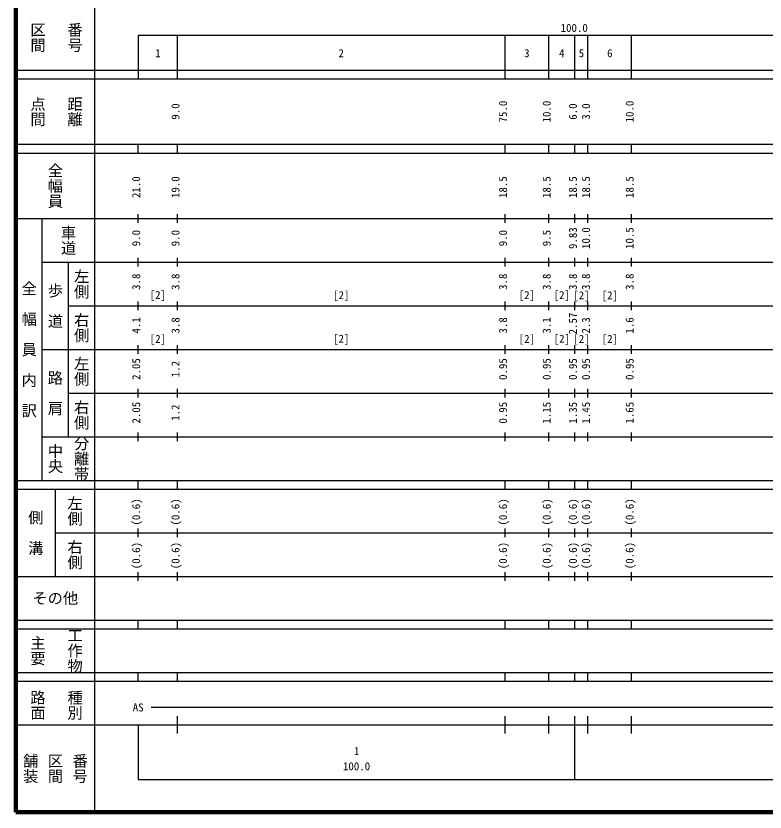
# Model space of a CAD drawing. Units: millimetres on the paper, enlarged 1000 times. Extents: x 40000 to 680000, y 20000 to 380000.
# Drawn here: x 40000 to 211552, y 20000 to 202409 of the extents above; entities that cross this region are included whole.
import ezdxf
from ezdxf.enums import TextEntityAlignment as Align

# ---------------------------------------------------------------- set-up
doc = ezdxf.new("R2010")
doc.units = ezdxf.units.MM
doc.header["$LTSCALE"] = 1000
doc.layers.add('M-TTL', color=2, linetype='Continuous', lineweight=140)
doc.layers.add('M-TTL-BAND', color=7, linetype='Continuous', lineweight=25)
doc.styles.add('@ＭＳ ゴシック', font='')
doc.styles.add('ＭＳ ゴシック', font='')
doc.styles.get('@ＭＳ ゴシック').set_extended_font_data('@MS Gothic')
doc.styles.get('ＭＳ ゴシック').set_extended_font_data('MS Gothic')

msp = doc.modelspace()

# ---------------------------------------------------------------- linework, layer by layer
at = {"layer": 'M-TTL'}
for p, q in [((40000, 380000), (40000, 20000)), ((40000, 20000), (680000, 20000))]:
    msp.add_line(p, q, dxfattribs=at)
at = {"layer": 'M-TTL-BAND'}
for p, q in [((58000, 370000), (58000, 20000)), ((68000, 198000), (579000, 198000)), ((68000, 198000), (68000, 188000)), ((77000, 188000), (77000, 198000)), ((152000, 188000), (152000, 198000)), ((162000, 188000), (162000, 198000)), ((168000, 188000), (168000, 198000)), ((171000, 188000), (171000, 198000)), ((181000, 188000), (181000, 198000)), ((40000, 190000), (579000, 190000)), ((40000, 188000), (579000, 188000)), ((40000, 173000), (579000, 173000)), ((68000, 171000), (68000, 173000)), ((77000, 171000), (77000, 173000)), ((152000, 171000), (152000, 173000)), ((162000, 171000), (162000, 173000)), ((168000, 171000), (168000, 173000)), ((171000, 171000), (171000, 173000)), ((181000, 171000), (181000, 173000)), ((40000, 171000), (579000, 171000)), ((68000, 155000), (68000, 157000)), ((77000, 155000), (77000, 157000)), ((152000, 155000), (152000, 157000)), ((162000, 155000), (162000, 157000)), ((168000, 155000), (168000, 157000)), ((171000, 155000), (171000, 157000)), ((181000, 155000), (181000, 157000)), ((40000, 156000), (579000, 156000)), ((46000, 96000), (46000, 156000)), ((46000, 146000), (579000, 146000)), ((52000, 146000), (52000, 106000)), ((68000, 145000), (68000, 147000)), ((77000, 145000), (77000, 147000)), ((152000, 145000), (152000, 147000)), ((162000, 145000), (162000, 147000)), ((168000, 145000), (168000, 147000)), ((171000, 145000), (171000, 147000)), ((181000, 145000), (181000, 147000)), ((68000, 135000), (68000, 137000)), ((77000, 135000), (77000, 137000)), ((152000, 135000), (152000, 137000)), ((162000, 135000), (162000, 137000)), ((168000, 135000), (168000, 137000)), ((171000, 135000), (171000, 137000)), ((181000, 135000), (181000, 137000)), ((52000, 136000), (579000, 136000)), ((46000, 126000), (579000, 126000)), ((68000, 125000), (68000, 127000)), ((77000, 125000), (77000, 127000)), ((152000, 125000), (152000, 127000)), ((162000, 125000), (162000, 127000)), ((168000, 125000), (168000, 127000)), ((171000, 125000), (171000, 127000)), ((181000, 125000), (181000, 127000)), ((68000, 115000), (68000, 117000)), ((77000, 115000), (77000, 117000)), ((152000, 115000), (152000, 117000)), ((162000, 115000), (162000, 117000)), ((168000, 115000), (168000, 117000)), ((171000, 115000), (171000, 117000)), ((181000, 115000), (181000, 117000)), ((52000, 116000), (579000, 116000)), ((46000, 106000), (579000, 106000)), ((68000, 105000), (68000, 107000)), ((77000, 105000), (77000, 107000)), ((152000, 105000), (152000, 107000)), ((162000, 105000), (162000, 107000)), ((168000, 105000), (168000, 107000)), ((171000, 105000), (171000, 107000)), ((181000, 105000), (181000, 107000)), ((40000, 96000), (579000, 96000)), ((68000, 94000), (68000, 96000)), ((77000, 94000), (77000, 96000)), ((152000, 94000), (152000, 96000)), ((162000, 94000), (162000, 96000)), ((168000, 94000), (168000, 96000)), ((171000, 94000), (171000, 96000)), ((181000, 94000), (181000, 96000)), ((40000, 94000), (579000, 94000)), ((49000, 94000), (49000, 74000)), ((49000, 84000), (579000, 84000)), ((68000, 83000), (68000, 85000)), ((77000, 83000), (77000, 85000)), ((152000, 83000), (152000, 85000)), ((162000, 83000), (162000, 85000)), ((168000, 83000), (168000, 85000)), ((171000, 83000), (171000, 85000)), ((181000, 83000), (181000, 85000)), ((68000, 73000), (68000, 75000)), ((77000, 73000), (77000, 75000)), ((152000, 73000), (152000, 75000)), ((162000, 73000), (162000, 75000)), ((168000, 73000), (168000, 75000)), ((171000, 73000), (171000, 75000)), ((181000, 73000), (181000, 75000)), ((40000, 74000), (579000, 74000)), ((40000, 64000), (579000, 64000)), ((68000, 62000), (68000, 64000)), ((77000, 62000), (77000, 64000)), ((152000, 62000), (152000, 64000)), ((162000, 62000), (162000, 64000)), ((168000, 62000), (168000, 64000)), ((171000, 62000), (171000, 64000)), ((181000, 62000), (181000, 64000)), ((40000, 62000), (579000, 62000)), ((40000, 52000), (579000, 52000)), ((68000, 50000), (68000, 52000)), ((77000, 50000), (77000, 52000)), ((152000, 50000), (152000, 52000)), ((162000, 50000), (162000, 52000)), ((168000, 50000), (168000, 52000)), ((171000, 50000), (171000, 52000)), ((181000, 50000), (181000, 52000)), ((40000, 50000), (579000, 50000)), ((71000, 44000), (565000, 44000)), ((77000, 38000), (77000, 42000)), ((152000, 38000), (152000, 42000)), ((162000, 38000), (162000, 42000)), ((168000, 27500), (168000, 42000)), ((171000, 38000), (171000, 42000)), ((181000, 38000), (181000, 42000)), ((40000, 40000), (579000, 40000)), ((68000, 40000), (68000, 27500)), ((68000, 27500), (579000, 27500))]:
    msp.add_line(p, q, dxfattribs=at)

# ---------------------------------------------------------------- texts
at = {"layer": 'M-TTL-BAND', "style": '@ＭＳ ゴシック'}
for s, p in [('番号', (53500, 197500)), ('区間', (45000, 197500)), ('点間', (45000, 180500)), ('距離', (53500, 180500)), ('全幅員', (49000, 163500)), ('車道', (52000, 151000)), ('左側', (55000, 141000)), ('全\u3000幅\u3000員\u3000内\u3000訳', (43000, 126000)), ('歩\u3000道', (49000, 136000)), ('右側', (55000, 131000)), ('左側', (55000, 121000)), ('路\u3000肩', (49000, 116000)), ('右側', (55000, 111000)), ('分離帯', (55000, 101000)), ('中央', (49000, 101000)), ('左側', (53500, 89000)), ('側\u3000溝', (44500, 84000)), ('右側', (53500, 79000)), ('主要', (45000, 57000)), ('工作物', (53500, 57000)), ('路面', (45000, 44500)), ('種別', (53500, 44500)), ('舗装', (43333, 30000)), ('区間', (49000, 30000)), ('番号', (54667, 30000))]:
    msp.add_text(s, height=2566, rotation=270, dxfattribs=at).set_placement(p, align=Align.MIDDLE_CENTER)
at = {"layer": 'M-TTL-BAND', "style": 'ＭＳ ゴシック'}
for s, p in [('100.0', (167844, 198195)), ('1', (72500, 192405)), ('2', (114500, 192405)), ('3', (157000, 192405)), ('4', (165000, 192405)), ('5', (169500, 192405)), ('6', (176000, 192405)), ('[2]', (72500, 137003)), ('[2]', (114500, 136969)), ('[2]', (157000, 136981)), ('[2]', (165000, 136981)), ('[2]', (169500, 136930)), ('[2]', (176000, 136930)), ('[2]', (114500, 127003)), ('[2]', (165000, 127000)), ('[2]', (72500, 126953)), ('[2]', (157000, 126948)), ('[2]', (169500, 126948)), ('[2]', (176000, 126943)), ('AS', (68000, 42500)), ('1', (118000, 32523)), ('100.0', (118000, 29033))]:
    msp.add_text(s, height=1833, dxfattribs=at).set_placement(p, align=Align.BOTTOM_CENTER)
for s, p in [('75.0', (153000, 180500)), ('10.0', (163000, 180500)), ('10.0', (182000, 180500)), ('9.0', (78000, 180500)), ('6.0', (169000, 180500)), ('3.0', (172000, 180500)), ('21.0', (69000, 163174)), ('19.0', (78000, 163174)), ('18.5', (153000, 163174)), ('18.5', (163000, 163174)), ('18.5', (169000, 163174)), ('18.5', (172000, 163174)), ('18.5', (182000, 163174)), ('9.0', (69000, 151500)), ('9.0', (78000, 151500)), ('9.0', (153000, 151500)), ('9.83', (169000, 151500)), ('10.0', (172000, 151500)), ('10.5', (182000, 151500)), ('9.5', (163000, 151500)), ('3.8', (69000, 141500)), ('3.8', (78000, 141500)), ('3.8', (153000, 141500)), ('3.8', (163000, 141500)), ('3.8', (169000, 141500)), ('3.8', (172000, 141500)), ('3.8', (182000, 141500)), ('4.1', (69000, 131500)), ('3.8', (78000, 131500)), ('3.8', (153000, 131500)), ('3.1', (163000, 131500)), ('2.57', (169000, 131939)), ('2.3', (172000, 131500)), ('1.6', (182000, 131500)), ('2.05', (69000, 121500)), ('1.2', (78000, 121500)), ('0.95', (153000, 121500)), ('0.95', (163000, 121500)), ('0.95', (169000, 121500)), ('0.95', (172000, 121500)), ('0.95', (182000, 121500)), ('2.05', (69000, 111500)), ('1.2', (78000, 111500)), ('0.95', (153000, 111500)), ('1.15', (163000, 111500)), ('1.35', (169000, 111500)), ('1.45', (172000, 111500)), ('1.65', (182000, 111500)), ('(0.6)', (69000, 88764)), ('(0.6)', (78000, 88764)), ('(0.6)', (153000, 88764)), ('(0.6)', (163000, 88764)), ('(0.6)', (169000, 88764)), ('(0.6)', (172000, 88764)), ('(0.6)', (182000, 88764)), ('(0.6)', (69000, 78764)), ('(0.6)', (78000, 78764)), ('(0.6)', (153000, 78764)), ('(0.6)', (163000, 78764)), ('(0.6)', (169000, 78764)), ('(0.6)', (172000, 78764)), ('(0.6)', (182000, 78764))]:
    msp.add_text(s, height=1833, rotation=90, dxfattribs=at).set_placement(p, align=Align.BOTTOM_CENTER)
msp.add_text('その他', height=2566, dxfattribs=at).set_placement((49000, 69000), align=Align.MIDDLE_CENTER)

doc.saveas('drawing.dxf')
